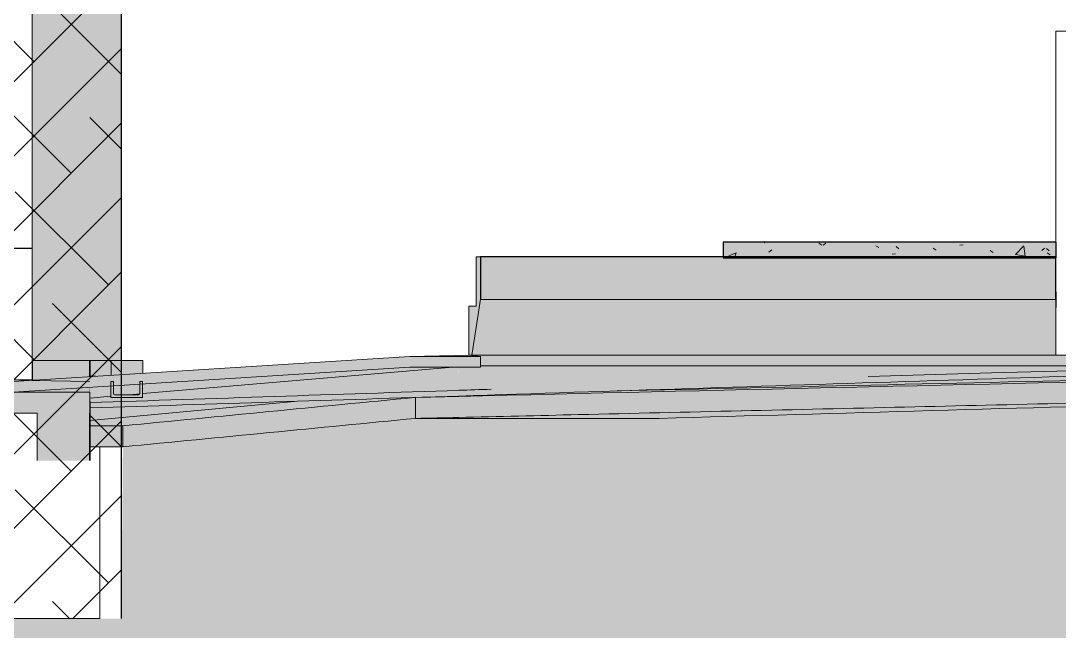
# Model space of a CAD drawing. Header units: millimetres. Extents: x 50357 to 985146, y 723188 to 1803594.
# Drawn here: x 866789 to 876650, y 728569 to 734364 of the extents above; entities that cross this region are included whole.
import ezdxf

# ---------------------------------------------------------------- set-up
doc = ezdxf.new("R2010")
doc.units = ezdxf.units.MM
doc.header["$LTSCALE"] = 3
doc.header["$MEASUREMENT"] = 0
doc.layers.add('00-TITLEBOX', color=7, linetype='Continuous')
for name, color, linetype, lineweight, true_color in [('A-FLOR', 7, 'Continuous', 5, 0x6e6e6e), ('A-GENM', 7, 'Continuous', 13, 0x6e6e6e), ('A-GLAZ', 7, 'Continuous', 13, 0x6e6e6e), ('A-WALL', 7, 'Continuous', 13, 0x6e6e6e), ('ADS060', 7, 'Continuous', 35, 0x6e6e6e), ('I-WALL', 7, 'Continuous', 25, 0x6e6e6e), ('Q-SPCQ', 7, 'Continuous', 13, 0x6e6e6e), ('S-FNDN', 7, 'Continuous', 13, 0x6e6e6e), ('S-STRS', 7, 'Continuous', 13, 0x6e6e6e)]:
    doc.layers.add(name, color=color, linetype=linetype, lineweight=lineweight, true_color=true_color)
doc.layers.add('Hatch (HOR not under LTC submission)', color=252, linetype='Continuous', lineweight=35)

# ---------------------------------------------------------------- blocks, each defined once
blk = doc.blocks.new('Drainge_GF - Drainge_GF-4129526-SEC D_1')
at = {"layer": 'A-GENM'}
for points in [[(-681373.6, 6600), (-681188, 6600), (-681188, 6750), (-681213, 6750), (-681213, 6635), (-681215.9, 6627.9), (-681223, 6625), (-681453, 6625), (-681460, 6627.9), (-681463, 6637.4), (-681463, 6750), (-681488, 6750), (-681488, 6600)], [(-681463, 6635), (-681460.8, 6635), (-681463, 6710.5), (-681463, 6637.4)], [(-681185, 6600), (-681185, 6600), (-681185.6, 6644.4), (-681188, 6727.7), (-681188, 6600), (-681185, 6600)]]:
    blk.add_hatch(color=256, dxfattribs=at).paths.add_polyline_path(points, flags=0)
for p, q in [((-681463, 6750), (-681488, 6750)), ((-681488, 6750), (-681488, 6600)), ((-681463, 6635), (-681463, 6750)), ((-681188, 6750), (-681213, 6750)), ((-681213, 6750), (-681213, 6635)), ((-681188, 6600), (-681188, 6750)), ((-681223, 6625), (-681453, 6625)), ((-681488, 6600), (-681188, 6600)), ((-681184.5, 6600), (-681188, 6600))]:
    blk.add_line(p, q, dxfattribs=at)
for centre, start, end in [((-681453, 6635), 180, 270), ((-681223, 6635), 270, 360)]:
    blk.add_arc(centre, 10, start, end, dxfattribs=at)
blk = doc.blocks.new('Aluminum Louvers_Bott Solid - Aluminum Louvers_Bott Solid-4205887-SEC D_1')
at = {"layer": 'A-GENM'}
for points in [[(-681629.3, 6800), (-681486.6, 6809), (-681486.6, 6950), (-681684.7, 6950), (-681684.7, 6800)], [(-681486.6, 6809), (-681420.9, 6813.7), (-681420.9, 6950), (-681486.6, 6950), (-681486.6, 6813.7)], [(-681420.9, 6813.1), (-681385.9, 6815.3), (-681386.6, 6950), (-681420.9, 6950), (-681420.9, 6813.7)], [(-681384.7, 6815.4), (-681219.7, 6825.7), (-681219.7, 6950), (-681384.7, 6950), (-681384.7, 6828.4)], [(-681219.7, 6825.7), (-681184.7, 6828), (-681184.7, 6950), (-681219.7, 6950), (-681219.7, 6829.3)], [(-681385.9, 6815.3), (-681385.9, 6815.3), (-681385.9, 6828.4)], [(-681385.9, 6815.3), (-681385.8, 6815.3), (-681385.9, 6828.4)], [(-681385.8, 6815.3), (-681385.8, 6815.3), (-681385.8, 6828.4)], [(-681385.8, 6815.3), (-681385.7, 6815.3), (-681385.8, 6828.4)], [(-681385.7, 6815.3), (-681385.7, 6815.3), (-681385.7, 6828.4)], [(-681385.7, 6815.3), (-681385.7, 6815.3), (-681385.7, 6828.4)], [(-681385.7, 6815.3), (-681385.6, 6815.3), (-681385.7, 6828.4)], [(-681385.6, 6815.3), (-681385.6, 6815.3), (-681385.6, 6828.4)], [(-681385.6, 6815.3), (-681385.5, 6815.3), (-681385.6, 6828.4)], [(-681385.5, 6815.3), (-681385.5, 6815.3), (-681385.5, 6828.4)], [(-681385.5, 6815.3), (-681385.4, 6815.3), (-681385.5, 6828.4)], [(-681385.4, 6815.3), (-681385.4, 6815.3), (-681385.4, 6828.4)], [(-681385.4, 6815.3), (-681385.3, 6815.3), (-681385.4, 6828.4)], [(-681385.3, 6815.3), (-681385.3, 6815.3), (-681385.3, 6828.4)], [(-681385.3, 6815.3), (-681385.2, 6815.3), (-681385.3, 6828.4)], [(-681385.2, 6815.3), (-681385.2, 6815.3), (-681385.2, 6828.4)], [(-681385.2, 6815.3), (-681385.1, 6815.3), (-681385.2, 6828.4)], [(-681385.1, 6815.3), (-681385.1, 6815.4), (-681385.1, 6828.4)], [(-681385.1, 6815.4), (-681385, 6815.4), (-681385.1, 6828.4)], [(-681385, 6815.4), (-681385, 6815.4), (-681385, 6828.4)], [(-681385, 6815.4), (-681385, 6815.4), (-681385, 6828.4)], [(-681385, 6815.4), (-681384.9, 6815.4), (-681385, 6828.4)], [(-681384.9, 6815.4), (-681384.9, 6815.4), (-681384.9, 6828.4)], [(-681384.9, 6815.4), (-681384.8, 6815.4), (-681384.9, 6828.4)], [(-681384.8, 6815.4), (-681384.8, 6815.4), (-681384.8, 6828.4)], [(-681384.8, 6815.4), (-681384.7, 6815.4), (-681384.8, 6828.4)]]:
    blk.add_hatch(color=256, dxfattribs=at).paths.add_polyline_path(points, flags=0)
for p, q in [((-681486.6, 6950), (-681420.9, 6950)), ((-681486.6, 6809), (-681486.6, 6950)), ((-681420.9, 6950), (-681385.9, 6950)), ((-681385.9, 6815.3), (-681385.9, 6950)), ((-681384.7, 6950), (-681219.7, 6950)), ((-681219.7, 6950), (-681184.7, 6950)), ((-681184.7, 6828), (-681184.7, 6950)), ((-681629.3, 6800), (-681684.7, 6800))]:
    blk.add_line(p, q, dxfattribs=at)
blk = doc.blocks.new('Aluminum Louvers_1F_1 - Aluminum Louvers_1F_1-4397284-SEC D_1')
at = {"layer": 'A-GENM'}
for points in [[(-682236.7, 6950), (-681420.9, 6950), (-681420.9, 10275), (-682236.7, 10275), (-682236.7, 6990)], [(-681420.9, 6950), (-681385.9, 6950), (-681386.8, 10275), (-681420.9, 10275), (-681420.9, 6960.6)]]:
    blk.add_hatch(color=256, dxfattribs=at).paths.add_polyline_path(points, flags=0)
for p, q in [((-682236.7, 6950), (-682236.7, 10275)), ((-681385.9, 6950), (-681385.9, 10275)), ((-681420.9, 6950), (-682236.7, 6950)), ((-681385.9, 6950), (-681420.9, 6950))]:
    blk.add_line(p, q, dxfattribs=at)
blk = doc.blocks.new('GF Tractile Tile 15 - GF Tractile Tile 15-5021872-SEC D_1')
at = {"layer": 'Q-SPCQ'}
for points in [[(-682299.5, 6761.8), (-682299.3, 6766.8), (-682598.6, 6775.3), (-682598.8, 6770.3), (-682310.7, 6762.1)], [(-682571.4, 6769.5), (-682571.4, 6769.5), (-682571.5, 6769.5)], [(-682471.6, 6766.7), (-682471.7, 6766.7), (-682471.7, 6766.7)], [(-682421.7, 6765.3), (-682421.8, 6765.3), (-682421.8, 6765.3)]]:
    blk.add_hatch(color=256, dxfattribs=at).paths.add_polyline_path(points, flags=0)
for p, q in [((-682598.8, 6770.3), (-682598.6, 6775.3)), ((-682598.8, 6770.3), (-682598.2, 6770.3)), ((-682598.6, 6775.3), (-682299.3, 6766.8)), ((-682585.9, 6769.9), (-682585.8, 6769.9)), ((-682585.9, 6769.9), (-682585.7, 6769.9)), ((-682585.8, 6769.9), (-682585.6, 6769.9)), ((-682536.1, 6768.5), (-682535.9, 6768.5)), ((-682536, 6768.5), (-682535.8, 6768.5)), ((-682535.9, 6768.5), (-682535.8, 6768.5)), ((-682486.2, 6767.1), (-682486, 6767.1)), ((-682486.1, 6767.1), (-682486, 6767.1)), ((-682486, 6767.1), (-682485.9, 6767.1)), ((-682436.3, 6765.7), (-682436.2, 6765.7)), ((-682436.2, 6765.7), (-682436.1, 6765.7)), ((-682436.1, 6765.7), (-682436, 6765.7)), ((-682386.4, 6764.3), (-682386.3, 6764.3)), ((-682386.3, 6764.3), (-682386.1, 6764.3)), ((-682386.3, 6764.3), (-682386.2, 6764.3)), ((-682336.6, 6762.9), (-682336.4, 6762.8)), ((-682336.5, 6762.8), (-682336.3, 6762.8)), ((-682336.4, 6762.8), (-682336.2, 6762.8)), ((-682299.3, 6766.8), (-682299.5, 6761.8)), ((-682299, 6761.8), (-682299.5, 6761.8))]:
    blk.add_line(p, q, dxfattribs=at)
at = {"layer": 'Q-SPCQ', "flags": 128}
for points in [[(-682561.7, 6769.2), (-682561.1, 6769.2), (-682561.2, 6769.2), (-682562.1, 6769.3)], [(-682561.6, 6769.2), (-682561, 6769.2), (-682561.1, 6769.2), (-682562, 6769.2)], [(-682561.5, 6769.2), (-682560.9, 6769.2), (-682561, 6769.2), (-682561.9, 6769.2)], [(-682511.8, 6767.8), (-682511.2, 6767.8), (-682511.3, 6767.8), (-682512.2, 6767.8)], [(-682511.7, 6767.8), (-682511.1, 6767.8), (-682511.2, 6767.8), (-682512.1, 6767.8)], [(-682511.6, 6767.8), (-682511, 6767.8), (-682511.2, 6767.8), (-682512, 6767.8)], [(-682461.9, 6766.4), (-682461.3, 6766.4), (-682461.5, 6766.4), (-682462.3, 6766.4)], [(-682461.8, 6766.4), (-682461.2, 6766.4), (-682461.4, 6766.4), (-682462.2, 6766.4)], [(-682461.7, 6766.4), (-682461.1, 6766.4), (-682461.3, 6766.4), (-682462.1, 6766.4)], [(-682412, 6765), (-682411.4, 6765), (-682411.6, 6765), (-682412.4, 6765)], [(-682411.9, 6765), (-682411.3, 6765), (-682411.5, 6765), (-682412.3, 6765)], [(-682411.8, 6765), (-682411.3, 6765), (-682411.4, 6765), (-682412.3, 6765)], [(-682362.1, 6763.6), (-682361.6, 6763.6), (-682361.7, 6763.6), (-682362.6, 6763.6)], [(-682362.1, 6763.6), (-682361.5, 6763.6), (-682361.6, 6763.6), (-682362.5, 6763.6)], [(-682362, 6763.6), (-682361.4, 6763.6), (-682361.5, 6763.6), (-682362.4, 6763.6)], [(-682312.3, 6762.2), (-682311.7, 6762.1), (-682311.8, 6762.1), (-682312.7, 6762.2)], [(-682312.2, 6762.2), (-682311.6, 6762.1), (-682311.7, 6762.1), (-682312.6, 6762.2)], [(-682312.1, 6762.2), (-682311.5, 6762.1), (-682311.6, 6762.1), (-682312.5, 6762.2)]]:
    blk.add_lwpolyline(points, dxfattribs=at)
blk = doc.blocks.new('GF Tractile Tile 12 - GF Tractile Tile 12-5022913-SEC D_1')
at = {"layer": 'Q-SPCQ'}
h = blk.add_hatch(color=256, dxfattribs=at)
h.paths.add_polyline_path([(-682298.5, 6761.8), (-682299.5, 6761.8), (-682299.1, 6761.8)], flags=0)
h.paths.add_polyline_path([(-682335.9, 6762.8), (-682336.7, 6762.9), (-682335.9, 6762.8)], flags=0)
h.paths.add_polyline_path([(-682385.8, 6764.2), (-682386.1, 6764.3), (-682385.8, 6764.2)], flags=0)
h.paths.add_polyline_path([(-682435.6, 6765.7), (-682436, 6765.7), (-682435.7, 6765.7)], flags=0)
h.paths.add_polyline_path([(-682485.5, 6767.1), (-682485.9, 6767.1), (-682485.6, 6767.1)], flags=0)
h.paths.add_polyline_path([(-682535.4, 6768.5), (-682535.8, 6768.5), (-682535.4, 6768.5)], flags=0)
h.paths.add_polyline_path([(-682585.3, 6769.9), (-682585.6, 6769.9), (-682585.3, 6769.9)], flags=0)
blk.add_line((-682597, 6770.2), (-682598.2, 6770.3), dxfattribs=at)
at = {"layer": 'Q-SPCQ', "flags": 128}
for points in [[(-682461, 6766.4), (-682460.4, 6766.4), (-682460.5, 6766.4), (-682461.4, 6766.4)], [(-682411.1, 6765), (-682410.5, 6764.9), (-682410.6, 6764.9), (-682411.5, 6765)], [(-682411, 6765), (-682410.4, 6764.9), (-682410.5, 6764.9), (-682411.4, 6765)], [(-682361.2, 6763.5), (-682360.6, 6763.5), (-682360.8, 6763.5), (-682361.6, 6763.6)], [(-682361.1, 6763.5), (-682360.5, 6763.5), (-682360.7, 6763.5), (-682361.5, 6763.5)], [(-682360.7, 6763.5), (-682360.4, 6763.5), (-682361, 6763.5)], [(-682311.3, 6762.1), (-682310.7, 6762.1), (-682310.9, 6762.1), (-682311.7, 6762.1)], [(-682311.2, 6762.1), (-682310.6, 6762.1), (-682310.8, 6762.1), (-682311.6, 6762.1)], [(-682311.1, 6762.1), (-682310.6, 6762.1), (-682310.7, 6762.1), (-682311.6, 6762.1)]]:
    blk.add_lwpolyline(points, dxfattribs=at)
blk = doc.blocks.new('GP Tractile Tile 16 - GP Tractile Tile 16-5025035-SEC D_1')
at = {"layer": 'Q-SPCQ'}
blk.add_hatch(color=256, dxfattribs=at).paths.add_polyline_path([(-682236.8, 6761.8), (-682206.6, 6764.5), (-682236.8, 6765)], flags=0)
for q in [(-682197.3, 6764.3), (-682236.8, 6761.8)]:
    blk.add_line((-682236.8, 6765), q, dxfattribs=at)
blk = doc.blocks.new('GP Tractile Tile 17 - GP Tractile Tile 17-5025613-SEC D_1')
at = {"layer": 'Q-SPCQ'}
for points in [[(-682256.3, 6760.6), (-682236.8, 6761.8), (-682236.7, 6765), (-682299, 6766.8), (-682299.1, 6761.8)], [(-682281.4, 6761.3), (-682281.5, 6761.3), (-682281.5, 6761.3)]]:
    blk.add_hatch(color=256, dxfattribs=at).paths.add_polyline_path(points, flags=0)
for p, q in [((-682299, 6766.8), (-682299.1, 6761.8)), ((-682299, 6766.8), (-682236.7, 6765)), ((-682236.8, 6761.8), (-682236.7, 6765))]:
    blk.add_line(p, q, dxfattribs=at)

msp = doc.modelspace()

# ---------------------------------------------------------------- hatches: boundary and pattern name
at = {"layer": 'A-FLOR', "lineweight": 5}
for points in [[(873459.608, 732112.9831), (876621.8831, 732112.9831), (876621.8831, 732262.9831), (873459.608, 732262.9831)], [(871113.0588, 731452.8106), (871155.1407, 731720.8888), (871155.1407, 732122.3164), (871113.0588, 732122.3164), (871113.0588, 731531.5807)], [(876616.7293, 731719.279), (876616.7293, 732122.3164), (871155.1407, 732122.3164), (871155.1407, 731720.8888), (874838.8434, 731719.8031)], [(876504.7429, 731188.9831), (876617.2407, 731188.9831), (876616.7293, 731719.279), (871155.1407, 731720.8888), (871071.6443, 731188.9831), (875671.7932, 731188.9831)], [(871071.6443, 731188.9831), (871113.0588, 731452.8106), (871113.0588, 731655.6497), (871044.7394, 731655.6497), (871044.7394, 731188.9831)], [(870482.1347, 731176.2766), (870944.4397, 731176.279), (870944.4397, 731186.7178), (870674.0945, 731180.612)], [(870944.4397, 731176.279), (871155.1407, 731176.2801), (871044.7394, 731188.9831), (870944.9644, 731186.7296)], [(880066.9858, 731088.9831), (887213.4814, 731088.9831), (887021.8806, 731139.4475), (887021.8806, 731188.9831), (871044.7394, 731188.9831), (871155.1407, 731176.2766), (871155.1407, 731088.9831), (879836.5421, 731088.9831)], [(870947.3702, 730801.7555), (879702.3027, 731085.4871), (878876.4738, 731078.5252), (877758.756, 731061.9417), (877108.0177, 731048.4284), (875755.938, 731014.3309), (875326.1881, 731000.9882), (874094.6459, 730960.8455), (870947.3702, 730855.8745), (870947.3702, 730805.1024)], [(872412.4032, 730849.2236), (877637.1382, 730968.9831), (877637.1382, 731018.5437), (872505.5988, 730852.2433)], [(867455.4245, 730985.9831), (867503.1409, 730988.9831), (867447.6634, 730988.9831), (867447.6634, 730985.9831)], [(870947.394, 730798.5586), (878290.4214, 730968.9831), (877637.1382, 730968.9831), (872339.994, 730846.8775), (870947.394, 730801.7563)], [(870947.394, 730598.5586), (878290.4214, 730768.9831), (878290.4214, 730968.9831), (870947.394, 730798.5586), (870947.394, 730661.6323)], [(867444.4393, 730838.9831), (867445.7447, 730838.9831), (867444.4393, 730885.2924)], [(867444.4393, 730638.9831), (867445.8085, 730638.9831), (867445.7447, 730838.9831), (867444.4393, 730838.9831), (867444.4393, 730826.3431)], [(867447.6634, 730688.4074), (870947.3702, 730801.7555), (870947.3702, 730855.8745), (867447.6634, 730739.1944), (867447.6634, 730711.6323)], [(870595.7855, 730790.3684), (870947.394, 730798.5586), (870947.394, 730801.7563), (870674.0945, 730792.9047)], [(870947.394, 730588.9831), (872852.1032, 730588.9831), (881172.8373, 730827.7331), (883098.5046, 730883.2794), (876504.7429, 730727.6616), (870947.394, 730598.5586), (870947.394, 730591.2639)], [(867621.4408, 730518.9831), (867758.976, 730518.9831), (870527.9761, 730788.1722), (869385.1178, 730751.1575), (867447.6634, 730569.3063), (867447.6634, 730518.9831)], [(867447.6634, 730569.5794), (869385.1178, 730751.1575), (867447.6634, 730688.4074), (867447.6634, 730570.4838)], [(867758.9759, 730318.9831), (870536.311, 730588.9831), (870536.311, 730788.4422), (870527.9761, 730788.1722), (867758.9759, 730518.9384)], [(870536.311, 730588.9831), (870947.394, 730598.5586), (870947.394, 730798.5586), (870536.311, 730788.4422), (870536.311, 730591.2639)], [(870944.4397, 730588.9831), (870947.394, 730588.9831), (870947.394, 730598.5586), (870536.311, 730588.9831)]]:
    msp.add_hatch(color=256, dxfattribs=at).paths.add_polyline_path(points, flags=0)
at = {"layer": 'A-FLOR'}
h = msp.add_hatch(color=256, dxfattribs=at)
h.paths.add_polyline_path([(866619.2461, 730833.4114), (870482.1347, 731076.2766), (871155.1407, 731076.2801), (871155.1407, 731176.2801), (870482.1347, 731176.2766), (866619.2461, 730933.4114)], flags=0)
h.paths.add_polyline_path([(887652.3716, 731139.4342), (890697.8431, 731511.9863), (890697.8431, 731611.9863), (887652.3716, 731239.4342), (887021.8806, 731239.4475), (887021.8806, 731139.4475), (887333.0901, 731139.441)], flags=0)
at = {"layer": 'A-FLOR', "lineweight": 5}
h = msp.add_hatch(color=256, dxfattribs=at)
h.paths.add_polyline_path([(866875.8918, 730949.5471), (866864.3387, 730949.8843), (866864.8723, 730949.8601)], flags=0)
h.paths.add_polyline_path([(866797.4568, 730951.7751), (866796.2975, 730951.8178), (866797.4307, 730951.7758)], flags=0)
h.paths.add_polyline_path([(866728.204, 730959.3162), (864843.446, 731075.5588), (864843.446, 731039.9314), (866619.4338, 730963.6771), (866720.7925, 730959.6134)], flags=0)
h.paths.add_polyline_path([(866234.4037, 730967.7692), (866234.4033, 730970.5992), (864843.446, 731031.2431), (864843.446, 731007.2809), (866196.9894, 730968.832)], flags=0)
at = {"layer": 'A-FLOR'}
for points in [[(864843.446, 730838.9831), (867444.4393, 730838.9831), (867444.4392, 730938.9799), (866795.6721, 730951.8021), (864843.446, 731007.2746), (864843.446, 730943.8827)], [(865676.3958, 730638.9831), (867444.4393, 730638.9831), (867444.4393, 730838.9831), (864843.446, 730838.9831), (864843.446, 730638.9831), (865259.9209, 730638.9831)]]:
    msp.add_hatch(color=256, dxfattribs=at).paths.add_polyline_path(points, flags=0)
at = {"layer": 'A-FLOR', "lineweight": 5}
h = msp.add_hatch(color=256, dxfattribs=at)
h.paths.add_polyline_path([(867447.3476, 730782.1233), (867644.4393, 730798.9354), (867644.4393, 730897.8667), (867444.4393, 730885.2924), (867447.2474, 730785.6799)], flags=0)
h.paths.add_polyline_path([(867820.8053, 730813.9795), (867918.7581, 730822.335), (867919.4393, 730826.3431), (867919.4393, 730915.1563), (867669.4393, 730899.4385), (867671.5665, 730823.9795), (867669.4393, 730823.9795), (867672.3682, 730816.9084), (867679.4393, 730813.9795), (867758.7703, 730813.9795)], flags=0)
h.paths.add_polyline_path([(867947.0323, 730824.7468), (870895.8035, 731076.2788), (870482.1347, 731076.2766), (867944.4393, 730916.7281), (867946.9873, 730826.3431)], flags=0)
h = msp.add_hatch(color=256, dxfattribs=at)
h.paths.add_polyline_path([(867447.6634, 730739.1944), (870947.37, 730855.8745), (870945.6733, 731013.1363), (870944.4397, 731076.279), (870895.7778, 731076.2766), (867947.0391, 730823.9795), (867947.3699, 730788.9795), (867644.4393, 730788.9795), (867644.4393, 730798.9354), (867447.3476, 730782.1233), (867447.6634, 730746.0851)], flags=0)
h.paths.add_polyline_path([(867820.8053, 730813.9795), (867909.4393, 730813.9795), (867916.5104, 730816.9084), (867918.7581, 730822.335), (867855.1419, 730816.9084)], flags=0)
h = msp.add_hatch(color=256, dxfattribs=at)
h.paths.add_polyline_path([(870947.37, 730855.8745), (875476.7992, 731005.7659), (876010.3648, 731021.593), (877417.0742, 731055.3559), (878170.6425, 731068.786), (879129.1104, 731080.9052), (880139.6568, 731088.4318), (879887.0202, 731088.9831), (871155.1407, 731088.9831), (871155.1407, 731076.2801), (870945.1724, 731076.2766), (870947.3233, 730858.4955)], flags=0)
h.paths.add_polyline_path([(876309.6681, 731035.8969), (876309.7014, 731035.8969), (876322.2144, 731036.4078)], flags=0)
h = msp.add_hatch(color=256, dxfattribs=at)
h.paths.add_polyline_path([(867758.9759, 730518.9384), (867758.9759, 730518.9831), (867758.5188, 730518.9384)], flags=0)
h.paths.add_polyline_path([(867447.6634, 730318.3894), (867758.9759, 730318.9831), (867758.5094, 730518.9375), (867447.6634, 730518.3475), (867447.6634, 730359.9439)], flags=0)
at = {"layer": 'A-WALL', "lineweight": 5}
h = msp.add_hatch(color=256, dxfattribs=at)
h.paths.add_polyline_path([(867447.6634, 730188.9831), (867447.2968, 730783.9269), (867445.8085, 730826.3431), (867445.8085, 730188.9831)], flags=0)
h.paths.add_polyline_path([(867445.8237, 730985.3795), (867447.6634, 730985.4951), (867447.2674, 731138.9831), (867445.8237, 731138.9831), (867445.8237, 731061.4223)], flags=0)
h.paths.add_polyline_path([(867445.8085, 735638.9831), (867447.6634, 735638.9831), (867447.6136, 735738.9831), (867445.8085, 735738.9831), (867445.8085, 735645.4667)], flags=0)
h.paths.add_polyline_path([(867447.6634, 735645.4667), (867447.6602, 735645.4667), (867447.6445, 735738.9831)], flags=0)
h.paths.add_polyline_path([(867446.2878, 744188.9831), (867447.6633, 744188.9831), (867447.6633, 744238.9831), (867445.8085, 744238.9831), (867446.1393, 744188.9831)], flags=0)
h.paths.add_polyline_path([(867445.8918, 744888.9831), (867447.6633, 744888.9831), (867446.5255, 744988.9831), (867445.8085, 744988.9831), (867445.8183, 744888.9831)], flags=0)
h.paths.add_polyline_path([(867445.8705, 745188.9831), (867447.6633, 745188.9831), (867446.7413, 746017.7831), (867445.8237, 746017.7831), (867445.8237, 745188.9831)], flags=0)
h.paths.add_polyline_path([(867446.2996, 746057.7831), (867447.6633, 746057.7831), (867446.7006, 746106.8871), (867446.4141, 746106.8871), (867447.3121, 746182.0331), (867447.6633, 746182.0331), (867447.0185, 748468.9831), (867445.8107, 748469.6646), (867445.8211, 747516.9665), (867445.8237, 746057.7831)], flags=0)
at = {"layer": 'A-WALL'}
msp.add_hatch(color=256, dxfattribs=at).paths.add_polyline_path([(867444.4393, 730188.9831), (867444.4393, 730638.9831), (866944.4392, 730638.9831), (866944.4392, 730188.9831), (867342.2954, 730188.9831)], flags=0)
at = {"layer": 'A-WALL', "lineweight": 5}
msp.add_hatch(color=256, dxfattribs=at).paths.add_polyline_path([(867445.8085, 730188.9831), (867445.8085, 730638.9831), (867444.4393, 730638.9831), (867444.4393, 730188.9831)], flags=0)
at = {"layer": 'ADS060', "lineweight": 13}
h = msp.add_hatch(dxfattribs=at)
h.set_pattern_fill('AR-CONC', color=256, scale=100, style=0)
h.set_pattern_definition([(50, (0, 0), (717.26018, -62.75213), [75, -825]), (355, (0, 0), (-138.75133, 752.19213), [60, -660]), (100.451444, (59.8, -5.2), (578.50885, 689.44), [63.7402, -701.1421]), (46.1842, (0, 200), (1067.2413, -165.5193), [112.5, -1237.5]), (96.63564, (88.9, 186.2), (934.6619, 974.1186), [95.6103, -1051.7138]), (351.18416, (0, 200), (934.6619, 974.1186), [90, -990]), (21, (100, 150), (596.90705, -402.6189), [75, -825]), (326, (100, 150), (243.31533, 725.15005), [60, -660]), (71.451445, (149.74, 116.45), (840.22238, 322.53115), [63.7402, -701.1421]), (37.5, (0, 0), (12.159855, 332.893854), [0, -652, 0, -670, 0, -662.5]), (7.5, (0, 0), (263.06954, 394.41171), [0, -382, 0, -637, 0, -252.5]), (327.5, (-223, 0), (533.822436, -22.55487), [0, -250, 0, -780, 0, -1035]), (317.5, (-323, 0), (583.18617, 100.10498), [0, -325, 0, -518, 0, -735])])
h.paths.add_polyline_path([(853656.482, 730788.9831), (851718.8573, 730788.9831), (851718.8573, 726499.893), (857635.0668, 726499.893), (857635.0668, 727638.9831), (857351.5055, 727638.9831), (856301.502, 728688.9831), (853656.482, 728688.9831)])
h.paths.add_polyline_path([(859068.3121, 727638.9831), (863231.6706, 727638.9831), (863233.785, 726499.893), (859068.3121, 726499.893)])
h.paths.add_polyline_path([(864669.5563, 727638.9831), (865507.2191, 727638.9831), (866512.1072, 728688.9831), (867744.0584, 728688.9831), (867758.9759, 730318.9831), (870536.311, 730588.9831), (872852.1032, 730588.9831), (883233.274, 730886.4831), (890522.2526, 731108.1448), (890522.2526, 726499.893), (871436.0915, 726499.893), (871186.0915, 727186.7624), (870686.0915, 725813.0237), (870436.0915, 726499.893), (864669.5563, 726499.893)])
h.paths.add_polyline_path([(851718.8573, 725828.8678), (857635.0668, 725828.8678), (857635.0668, 725408.4406), (854797.142, 725344.6182), (851718.8573, 725442.3608)])
h.paths.add_polyline_path([(859068.3121, 725828.8678), (863233.785, 725828.8678), (863233.785, 725403.9443), (861909.8592, 725438.3152), (859068.3121, 725376.4981)])
h.paths.add_polyline_path([(864669.5563, 725828.8678), (870436.0915, 725828.8678), (870686.0915, 725141.9984), (871186.0915, 726515.7371), (871436.0915, 725828.8678), (890522.2526, 725828.8678), (890522.2526, 725302.7154), (884787.1771, 725341.4666), (881415.4371, 725438.3152), (880594.1499, 725387.001), (877685.4232, 725387.001), (876453.4918, 725387.001), (874652.4503, 725267.0777), (873249.4177, 725249.9731), (872000.3762, 725169.2792), (870614.4538, 725130.2398), (869314.0817, 725335.4968), (867858.7747, 725364.5795), (866679.1177, 725421.0206), (864669.5563, 725380.0781)])
at = {"layer": 'Hatch (HOR not under LTC submission)'}
h = msp.add_hatch(dxfattribs=at)
h.set_pattern_fill('ANSI38', color=256, scale=4000)
h.paths.add_polyline_path([(853871.7666, 751128.0064), (853871.7666, 735638.9831), (853656.482, 735638.9831), (853656.482, 728688.9831), (867744.0584, 728688.9831), (867748.3434, 751128.0064)])
at = {"layer": 'I-WALL', "lineweight": 5}
for points in [[(866935.1523, 730953.2728), (866946.5508, 730953.9895), (866946.5639, 730953.9903), (867445.7836, 730985.3769), (867445.7836, 731138.9831), (866895.7239, 731138.9831), (866896.6656, 730953.9734), (866925.8205, 730953.4427)], [(867445.7836, 730985.3769), (867445.8237, 730985.3795), (867445.7836, 731061.4223)]]:
    msp.add_hatch(color=256, dxfattribs=at).paths.add_polyline_path(points, flags=0)
at = {"layer": 'S-STRS', "lineweight": 9}
h = msp.add_hatch(dxfattribs=at)
h.set_pattern_fill('FP_2', color=256, style=0, pattern_type=2)
h.set_pattern_definition([(50, (939408.4, 738060), (728.7365, -63.756), [76.2, -838.2]), (355, (939408.4, 738060), (-140.972, 764.228), [60.96, -670.56]), (100.451, (939469.1, 738054.7), (587.77, 700.467), [64.76, -712.36]), (46.184, (939408.4, 738263.2), (1084.316, -168.171), [114.3, -1257.3]), (96.636, (939498.7, 738249.2), (949.61, 989.71), [97.14, -1068.54]), (351.184, (939408.4, 738263.2), (949.62, 989.701), [91.44, -1005.84]), (21, (939510, 738212.4), (606.458, -409.0606), [76.2, -838.2]), (326, (939510, 738212.4), (247.208, 736.753), [60.96, -670.56]), (71.451, (939560.5, 738178.3), (853.668, 327.6855), [64.76, -712.36]), (37.5, (939408.39, 738059.98), (12.3547, 338.2201), [33.528, -628.904, 33.528, -647.192, -673.1]), (37.5, (939408.39, 738059.98), (12.3547, 338.2201), [-1343.152, 33.528, -639.572]), (7.5, (939408.4, 738060), (267.2789, 400.7221), [33.528, -354.584, 33.528, -613.664, -256.54]), (7.5, (939408.4, 738060), (267.2789, 400.7221), [-1035.304, 33.528, -223.012]), (327.5, (939181.82, 738059.98), (542.3633, -22.9153), [33.528, -220.472, 33.528, -758.952, -1051.56]), (327.5, (939181.82, 738059.98), (542.3633, -22.9153), [-1046.48, 33.528, -1018.032]), (317.5, (939080.2, 738060), (592.517, 101.707), [33.528, -296.672, 33.528, -492.76, -746.76]), (317.5, (939080.2, 738060), (592.517, 101.707), [-856.488, 33.528, -713.232])])
h.paths.add_polyline_path([(873459.608, 732112.9831), (876621.8831, 732112.9831), (876621.8831, 732262.9831), (873459.608, 732262.9831)], flags=0)
h = msp.add_hatch(dxfattribs=at)
h.set_pattern_fill('FP_8', color=256, style=0, pattern_type=2)
h.set_pattern_definition([(0, (876621.9, 738059.98), (0.433, 203.2), [0.018, -0.307, 0.018, -0.307, -1.733]), (0, (876621.9, 738059.98), (0.433, 203.2), [-0.65, 0.018, -0.632, 0.018, -0.307, -0.758]), (0, (876621.9, 738059.98), (0.433, 203.2), [-1.625, 0.018, -0.199, 0.018, -0.524]), (90.018, (876622.06313, 738161.58308), (-0.3142200012, 602.3059310075), [29.036, -498.893, -3343.551]), (90.018, (876622.06313, 738161.58308), (-0.3142200012, 602.3059310075), [-527.929, 29.036, -498.893, -2815.622]), (90.018, (876622.06313, 738161.58308), (-0.3142200012, 602.3059310075), [-1055.858, 29.036, -1026.822, -1759.764]), (90.018, (876622.06313, 738161.58308), (-0.3142200012, 602.3059310075), [-2111.716, 29.036, -498.893, -1231.835]), (90.018, (876622.06313, 738161.58308), (-0.3142200012, 602.3059310075), [-2639.646, 29.036, -322.917, -879.882]), (90.018, (876622.06313, 738161.58308), (-0.3142200012, 602.3059310075), [-2991.598, 29.036, -850.846]), (269.982, (876622.11813, 738567.98308), (-0.128056861, -805.5049995198), [29.036, -498.893, -3343.551]), (269.982, (876622.11813, 738567.98308), (-0.128056861, -805.5049995198), [-527.929, 29.036, -498.893, -2815.622]), (269.982, (876622.11813, 738567.98308), (-0.128056861, -805.5049995198), [-1055.858, 29.036, -1026.822, -1759.764]), (269.982, (876622.11813, 738567.98308), (-0.128056861, -805.5049995198), [-2111.716, 29.036, -498.893, -1231.835]), (269.982, (876622.11813, 738567.98308), (-0.128056861, -805.5049995198), [-2639.646, 29.036, -322.917, -879.882]), (269.982, (876622.11813, 738567.98308), (-0.128056861, -805.5049995198), [-2991.598, 29.036, -850.846])])
h.paths.add_polyline_path([(876622.1401, 731642.0019), (876622.3003, 731642.0019), (876622.1401, 731792.0019)], flags=0)
h = msp.add_hatch(dxfattribs=at)
h.set_pattern_fill('FP_6', color=256, style=0, pattern_type=2)
h.set_pattern_definition([(0, (876616.75, 738059.98), (0.433, 203.2), [0.018, -0.307, 0.018, -0.307, -1.733]), (0, (876616.75, 738059.98), (0.433, 203.2), [-0.65, 0.018, -0.632, 0.018, -0.307, -0.758]), (0, (876616.75, 738059.98), (0.433, 203.2), [-1.625, 0.018, -0.199, 0.018, -0.524]), (90.018, (876616.91013, 738161.58308), (-0.3142200012, 602.3059310075), [29.036, -498.893, -3343.551]), (90.018, (876616.91013, 738161.58308), (-0.3142200012, 602.3059310075), [-527.929, 29.036, -498.893, -2815.622]), (90.018, (876616.91013, 738161.58308), (-0.3142200012, 602.3059310075), [-1055.858, 29.036, -1026.822, -1759.764]), (90.018, (876616.91013, 738161.58308), (-0.3142200012, 602.3059310075), [-2111.716, 29.036, -498.893, -1231.835]), (90.018, (876616.91013, 738161.58308), (-0.3142200012, 602.3059310075), [-2639.646, 29.036, -322.917, -879.882]), (90.018, (876616.91013, 738161.58308), (-0.3142200012, 602.3059310075), [-2991.598, 29.036, -850.846]), (269.982, (876616.96413, 738567.98308), (-0.128056861, -805.5049995198), [29.036, -498.893, -3343.551]), (269.982, (876616.96413, 738567.98308), (-0.128056861, -805.5049995198), [-527.929, 29.036, -498.893, -2815.622]), (269.982, (876616.96413, 738567.98308), (-0.128056861, -805.5049995198), [-1055.858, 29.036, -1026.822, -1759.764]), (269.982, (876616.96413, 738567.98308), (-0.128056861, -805.5049995198), [-2111.716, 29.036, -498.893, -1231.835]), (269.982, (876616.96413, 738567.98308), (-0.128056861, -805.5049995198), [-2639.646, 29.036, -322.917, -879.882]), (269.982, (876616.96413, 738567.98308), (-0.128056861, -805.5049995198), [-2991.598, 29.036, -850.846])])
h.paths.add_polyline_path([(876617.2407, 731188.9831), (876617.406, 731188.9831), (876616.9863, 731452.8106)], flags=0)

# ---------------------------------------------------------------- linework, layer by layer
at = {"const_width": 0.5}
msp.add_lwpolyline([(871155.1407, 732122.3164), (871155.1407, 733469.0297), (871254.8972, 733469.0297), (871254.8972, 732122.3164)], dxfattribs=at)
at = {"layer": '00-TITLEBOX'}
msp.add_lwpolyline([(867744.0584, 728688.9831), (867748.3434, 751128.0064), (853871.7666, 751128.0064), (853871.7666, 735638.9831), (853656.482, 735638.9831), (853656.482, 728688.9831)], dxfattribs=at)
at = {"layer": 'A-FLOR', "lineweight": 9}
for p, q in [((870482.1347, 731176.2766), (866619.2461, 730933.4114)), ((871155.1407, 731176.2801), (870482.1347, 731176.2766)), ((871044.7394, 731188.9831), (871155.1407, 731176.2801)), ((871155.1407, 731076.2801), (871155.1407, 731176.2801)), ((880067.2402, 731188.9831), (876617.2407, 731188.9831)), ((866619.2461, 730833.4114), (870482.1347, 731076.2766)), ((870482.1347, 731076.2766), (871155.1407, 731076.2801)), ((871155.1407, 731088.9831), (887213.4814, 731088.9831)), ((869385.1178, 730751.1575), (867447.5048, 730569.5645)), ((870536.311, 730788.4422), (870536.311, 730588.9831)), ((867758.9759, 730518.9384), (867447.2258, 730518.3474)), ((867758.9759, 730518.9831), (867758.9759, 730318.9831))]:
    msp.add_line(p, q, dxfattribs=at)
at = {"layer": 'A-FLOR'}
for p, q in [((871044.7394, 731188.9831), (870482.1347, 731176.2766)), ((866894.8562, 730948.9838), (864843.446, 731007.2746)), ((867947.0323, 730824.7468), (870895.8035, 731076.2788)), ((867444.4392, 730938.9799), (866894.8562, 730948.9838)), ((867447.6634, 730988.9831), (867503.1409, 730988.9831)), ((867455.4245, 730985.9831), (867447.6634, 730985.9831)), ((864843.446, 730838.9831), (867445.8085, 730838.9831)), ((867444.4393, 730638.9831), (867444.4393, 730838.9831)), ((867820.8053, 730813.9795), (867918.7581, 730822.335)), ((867447.3476, 730782.1233), (867644.4393, 730798.9354)), ((860351.5101, 730638.9831), (866944.4392, 730638.9831)), ((872852.1032, 730588.9831), (870536.311, 730588.9831))]:
    msp.add_line(p, q, dxfattribs=at)
at = {"layer": 'A-FLOR', "lineweight": 9, "flags": 128}
msp.add_lwpolyline([(874837.1219, 730985.6033), (876007.821, 731021.464), (877124.299, 731049.3308), (878188.311, 731069.5566), (879201.5787, 731082.488), (880165.7911, 731088.4648), (880536.5734, 731088.9831)], dxfattribs=at)
at = {"layer": 'A-FLOR', "lineweight": 9}
for points in [[(870947.3916, 730801.7555), (873866.9402, 730896.3327), (876783.9918, 730990.9099), (879700.4049, 731085.4871)], [(870947.1263, 730798.5586), (873384.9195, 730855.3668), (875832.9879, 730912.1749), (878290.4214, 730968.9831)], [(878290.4214, 730968.9831), (875832.9879, 730912.1749), (873384.9195, 730855.3668), (870947.1263, 730798.5586)], [(872412.2048, 730849.2236), (874151.7766, 730889.1434), (875893.4417, 730929.0633), (877637.1382, 730968.9831)], [(870947.4722, 730855.8745), (869781.0407, 730816.9786), (868614.3392, 730778.0827), (867447.5491, 730739.1868)], [(867447.5974, 730688.4006), (868614.3904, 730726.1856), (869780.6574, 730763.9706), (870946.5605, 730801.7555)], [(871254.836, 730866.124), (871152.3829, 730862.7075), (871049.9255, 730859.291), (870947.4643, 730855.8745)], [(883233.274, 730886.4831), (879750.7319, 730787.3164), (876288.7112, 730688.1497), (872852.1032, 730588.9831)], [(867758.9759, 730518.9831), (868683.2355, 730608.7128), (869606.2375, 730698.4425), (870527.9818, 730788.1722)], [(870527.9818, 730788.1722), (869606.2375, 730698.4425), (868683.2355, 730608.7128), (867758.9759, 730518.9831)], [(870595.7347, 730790.3684), (870712.8414, 730793.0985), (870830.0153, 730795.8286), (870947.2501, 730798.5586)], [(870947.1263, 730798.5586), (870829.972, 730795.8286), (870712.8483, 730793.0985), (870595.7377, 730790.3684)], [(875180.8951, 730696.9831), (875698.2908, 730708.9831), (876216.5438, 730720.9831), (876735.0121, 730732.9831)], [(870947.1263, 730598.5586), (871325.1082, 730607.3668), (871703.7332, 730616.1749), (872082.8137, 730624.9831)], [(872081.8097, 730624.9831), (872597.431, 730636.9831), (873114.1505, 730648.9831), (873631.4752, 730660.9831)], [(873630.0216, 730660.9831), (874146.5386, 730672.9831), (874664.0679, 730684.9831), (875182.0322, 730696.9831)], [(867758.9759, 730318.9831), (868686.0195, 730408.9831), (869611.7979, 730498.9831), (870536.311, 730588.9831)], [(870536.311, 730588.9831), (870673.2169, 730592.1749), (870810.1554, 730595.3668), (870947.1263, 730598.5586)], [(867447.3133, 730318.3893), (867551.1751, 730318.5873), (867655.0627, 730318.7852), (867758.9759, 730318.9831)]]:
    msp.add_open_spline(points, degree=3, dxfattribs=at)
at = {"layer": 'A-GLAZ'}
for p, q in [((876617.5149, 734263.9831), (876617.5149, 731188.9831)), ((880066.7298, 734263.9831), (876617.5149, 734263.9831))]:
    msp.add_line(p, q, dxfattribs=at)
at = {"layer": 'A-WALL'}
for p, q in [((867447.6634, 730985.4951), (867447.6634, 731138.9831)), ((867447.6634, 730188.9831), (867447.6634, 730750.2546)), ((866944.4392, 730638.9831), (866944.4392, 730188.9831))]:
    msp.add_line(p, q, dxfattribs=at)
at = {"layer": 'A-WALL', "lineweight": 35}
msp.add_line((867444.4393, 730188.9831), (867444.4393, 730638.9831), dxfattribs=at)
at = {"layer": 'ADS060', "const_width": 0.5}
msp.add_lwpolyline([(860351.5101, 730638.9831), (866944.4392, 730638.9831), (866944.4392, 730188.9831), (867444.4393, 730188.9831), (867447.6634, 730318.39), (867539.542, 730318.5651), (867539.542, 728688.9831), (866512.1072, 728688.9831)], dxfattribs=at)
at = {"layer": 'I-WALL'}
for p, q in [((863114.1937, 732203.9831), (866895.7207, 732203.9831)), ((866895.7207, 731138.9831), (866895.7207, 730953.9998)), ((867445.7836, 730985.3769), (867445.7836, 731138.9831))]:
    msp.add_line(p, q, dxfattribs=at)
at = {"layer": 'S-FNDN'}
for p, q in [((867539.542, 728688.9831), (867539.542, 730318.5651)), ((854181.4837, 728688.9831), (867539.542, 728688.9831))]:
    msp.add_line(p, q, dxfattribs=at)
at = {"layer": 'S-STRS', "lineweight": 25}
for p, q in [((876621.8831, 732262.9831), (873459.608, 732262.9831)), ((873459.608, 732262.9831), (873459.608, 732112.9831)), ((876621.8831, 732112.9831), (876621.8831, 732262.9831)), ((876616.7293, 732122.3164), (871155.1407, 732122.3164)), ((871155.1407, 732122.3164), (871155.1407, 731720.8888)), ((873459.608, 732112.9831), (876621.8831, 732112.9831)), ((876616.7293, 731719.279), (876616.7293, 732122.3164)), ((871155.1407, 731720.8888), (876616.7293, 731719.279))]:
    msp.add_line(p, q, dxfattribs=at)
at = {"layer": 'S-STRS', "lineweight": 9}
for p, q in [((876621.8831, 732262.9831), (876622.0118, 732262.9831)), ((876622.0118, 732262.9831), (876622.0118, 732112.9831)), ((871113.0588, 732122.3164), (871113.0588, 731655.6497)), ((871113.0588, 732122.3164), (871155.1407, 732122.3164)), ((876616.9863, 732112.9831), (876616.9863, 731655.6497)), ((876621.8831, 732112.9831), (876622.0118, 732112.9831)), ((876616.7293, 731792.0019), (876622.3003, 731792.0019)), ((876622.1401, 731792.0019), (876622.1401, 731642.0019)), ((876622.3003, 731792.0019), (876622.3003, 731642.0019)), ((871155.1407, 731720.8888), (871113.0588, 731452.8106)), ((876616.9863, 731452.8106), (876616.7293, 731719.279)), ((871044.7394, 731655.6497), (871113.0588, 731655.6497)), ((871044.7394, 731655.6497), (871044.7394, 731188.9831)), ((876616.8038, 731642.0019), (876622.3003, 731642.0019)), ((876617.406, 731642.0019), (876617.406, 731188.9831)), ((871071.6443, 731188.9831), (871113.0588, 731452.8106)), ((876616.9863, 731452.8106), (876617.2407, 731188.9831)), ((871044.7394, 731188.9831), (876617.406, 731188.9831))]:
    msp.add_line(p, q, dxfattribs=at)

# ---------------------------------------------------------------- block references
at = {"layer": 'A-GENM'}
for name in ['Aluminum Louvers_1F_1 - Aluminum Louvers_1F_1-4397284-SEC D_1', 'Aluminum Louvers_Bott Solid - Aluminum Louvers_Bott Solid-4205887-SEC D_1', 'Drainge_GF - Drainge_GF-4129526-SEC D_1']:
    msp.add_blockref(name, (1549132.3921, 724188.9831), dxfattribs=at)
at = {"layer": 'Q-SPCQ'}
for name in ['GF Tractile Tile 15 - GF Tractile Tile 15-5021872-SEC D_1', 'GF Tractile Tile 12 - GF Tractile Tile 12-5022913-SEC D_1', 'GP Tractile Tile 17 - GP Tractile Tile 17-5025613-SEC D_1', 'GP Tractile Tile 16 - GP Tractile Tile 16-5025035-SEC D_1']:
    msp.add_blockref(name, (1549132.3921, 724188.9831), dxfattribs=at)

doc.saveas('drawing.dxf')
